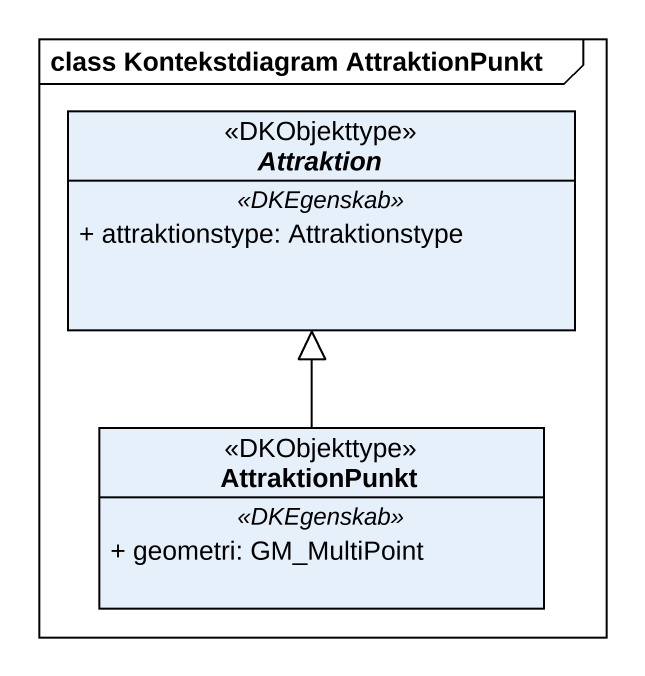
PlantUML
@startuml
mainframe class Kontekstdiagram AttraktionPunkt
hide circle
hide empty members
skinparam classAttributeIconSize 0
abstract class Attraktion <<DKObjekttype>> {
  .. <<DKEgenskab>> ..
  + attraktionstype: Attraktionstype
}
class AttraktionPunkt <<DKObjekttype>> {
  .. <<DKEgenskab>> ..
  + geometri: GM_MultiPoint
}
AttraktionPunkt -up-|> Attraktion
@enduml
